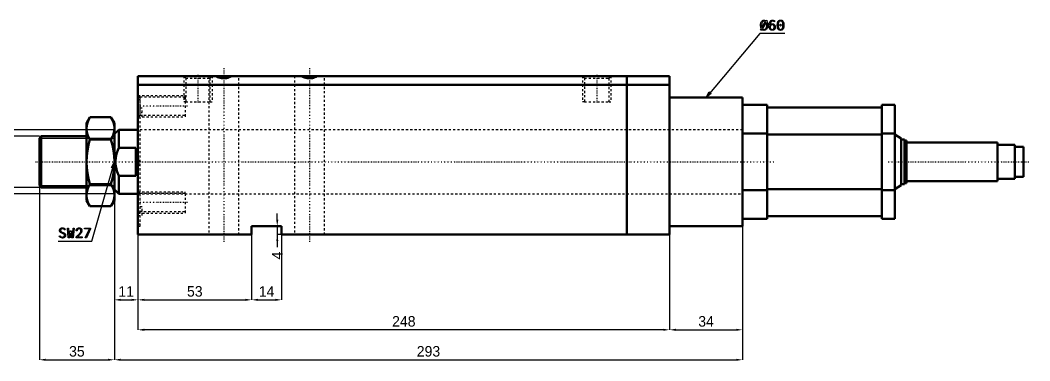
# Model space of a CAD drawing. Header units: millimetres. Extents: x -88 to 631, y -603 to 65.
# Drawn here: x 159.8 to 630.8, y -93.8 to 65.3 of the extents above; entities that cross this region are included whole.
import ezdxf

# ---------------------------------------------------------------- set-up
doc = ezdxf.new("R2010")
doc.units = ezdxf.units.MM
doc.linetypes.add('Center', pattern=[1.5, 0.45, -0.5, 0.05, -0.5])
doc.linetypes.add('Dashed', pattern=[2, 1, -1])
for name, color, linetype, lineweight in [('2d ConnectionPoints', 7, 'Continuous', 50), ('AM_0', 7, 'Continuous', 50), ('AM_5', 3, 'Continuous', 25), ('AM_7', 7, 'Center', 25), ('AM_9', 6, 'Dashed', 25)]:
    doc.layers.add(name, color=color, linetype=linetype, lineweight=lineweight)
doc.dimstyles.new('ISO-25', dxfattribs={"dimtxt": 2.5, "dimasz": 2.5, "dimexe": 1.25, "dimexo": 0.625, "dimtad": 1, "dimtxsty": 'Standard', "dimcen": 2.5, "dimadec": 0, "dimazin": 0, "dimtfac": 1, "dimtmove": 0, "dimatfit": 3, "dimfxl": 0, "dimarcsym": 0})

# ---------------------------------------------------------------- blocks, each defined once
blk = doc.blocks.new('1_JELS_A_70_EX_LA_50_150__L1rod_0_in_JELS_A_70_EX_LA_50_150__L1_2')
at = {"layer": 'AM_0'}
for p, q in [((293.5, 26.56), (282, 26.56)), ((293.5, -26.56), (293.5, 26.56)), ((347, 25.4), (293.5, 25.4)), ((347, -26.56), (347, 26.56)), ((353, 26.56), (347, 26.56)), ((353, -26.56), (353, 26.56)), ((-22.39, 20.78), (-24, 18)), ((-22.39, 20.78), (-12.61, 20.78)), ((-11, 18), (-12.61, 20.78)), ((-24, 18), (-24, -18)), ((-11, 18), (-11, -18)), ((-9, 15), (-11, 13)), ((0, 15), (-9, 15)), ((-9, 15), (-9, 6.54)), ((-45.08, 12), (-46, 11.08)), ((-46, 11.08), (-46, -11.08)), ((-24, 12), (-45.08, 12)), ((-45.08, 12), (-45.08, -12)), ((-22.39, 10.39), (-12.61, 10.39)), ((293.5, 13.28), (282, 13.28)), ((347, 12.7), (293.5, 12.7)), ((353, 13.28), (347, 13.28)), ((356, 10.97), (353, 12.7)), ((356, 10.97), (356, -10.97)), ((357.5, 10.5), (356, 10.5)), ((357.5, 10.5), (357.5, -10.5)), ((358.5, 10), (357.5, 10)), ((358.5, 10), (358.5, -10)), ((-1, 6.54), (-9, 6.54)), ((-1, 6.54), (-1, -6.54)), ((401, 9), (358.5, 9)), ((401, 9), (401, -9)), ((409, 8), (401, 8)), ((409, 8), (409, -8)), ((413, 7), (409, 7)), ((413, 7), (413, -7)), ((-9, -6.54), (-1, -6.54)), ((-9, -6.54), (-9, -15)), ((358.5, -9), (401, -9)), ((401, -8), (409, -8)), ((409, -7), (413, -7)), ((-46, -11.08), (-45.08, -12)), ((-45.08, -12), (-24, -12)), ((-22.39, -10.39), (-12.61, -10.39)), ((-11, -13), (-9, -15)), ((293.5, -13.28), (282, -13.28)), ((347, -12.7), (293.5, -12.7)), ((353, -13.28), (347, -13.28)), ((353, -12.7), (356, -10.97)), ((356, -10.5), (357.5, -10.5)), ((357.5, -10), (358.5, -10)), ((-24, -18), (-22.39, -20.78)), ((-12.61, -20.78), (-11, -18)), ((-9, -15), (0, -15)), ((-22.39, -20.78), (-12.61, -20.78)), ((293.5, -26.56), (282, -26.56)), ((347, -25.4), (293.5, -25.4)), ((353, -26.56), (347, -26.56))]:
    blk.add_line(p, q, dxfattribs=at)
for points in [[(-22.39, 20.78), (-23.05, 19.52), (-23.56, 18.24), (-23.89, 16.92), (-24, 15.59)], [(-11, 15.59), (-11.01, 15.96), (-11.16, 17.17), (-11.49, 18.38), (-11.98, 19.59), (-12.61, 20.78)], [(-24, 15.59), (-23.99, 15.22), (-23.84, 14.01), (-23.51, 12.8), (-23.02, 11.59), (-22.39, 10.39)], [(-12.61, 10.39), (-11.95, 11.66), (-11.44, 12.94), (-11.11, 14.26), (-11, 15.59)], [(-22.39, 10.39), (-23.05, 7.86), (-23.56, 5.3), (-23.89, 2.66), (-24, 0)], [(-11, 0), (-11, 0.12), (-11.12, 2.7), (-11.43, 5.26), (-11.94, 7.84), (-12.61, 10.39)], [(-9, 6.54), (-9.44, 5.45), (-9.85, 4.25), (-10.17, 3.02), (-10.39, 1.74), (-10.49, 0.45), (-10.47, -0.82), (-10.34, -2.08), (-10.09, -3.36), (-9.73, -4.63), (-9, -6.54)], [(0, 3.84), (-0.39, 5.09), (-0.89, 6.3), (-1, 6.54)], [(-24, 0), (-24, -0.12), (-23.88, -2.7), (-23.57, -5.26), (-23.06, -7.84), (-22.39, -10.39)], [(-12.61, -10.39), (-11.95, -7.86), (-11.44, -5.3), (-11.11, -2.66), (-11, 0)], [(-1, -6.54), (-0.48, -5.34), (-0.07, -4.09), (0, -3.84)], [(-22.39, -10.39), (-23.05, -11.66), (-23.56, -12.94), (-23.89, -14.26), (-24, -15.59)], [(-11, -15.59), (-11.01, -15.22), (-11.16, -14.01), (-11.49, -12.8), (-11.98, -11.59), (-12.61, -10.39)], [(-24, -15.59), (-23.99, -15.96), (-23.84, -17.17), (-23.51, -18.38), (-23.02, -19.59), (-22.39, -20.78)], [(-12.61, -20.78), (-11.95, -19.52), (-11.44, -18.24), (-11.11, -16.92), (-11, -15.59)]]:
    blk.add_lwpolyline(points, dxfattribs=at)
at = {"layer": 'AM_5'}
for p, q in [((-46, 11.08), (-11, 11.08)), ((-11, 12), (-11, 11.08)), ((-46, -11.08), (-11, -11.08)), ((-11, -12), (-11, -11.08))]:
    blk.add_line(p, q, dxfattribs=at)
at = {"layer": 'AM_7'}
for p, q in [((-47.75, 0), (296.65, 0)), ((350, 0), (416, 0))]:
    blk.add_line(p, q, dxfattribs=at)
at = {"layer": 'AM_9'}
for p, q in [((282, 15), (0, 15)), ((0, -15), (282, -15))]:
    blk.add_line(p, q, dxfattribs=at)
blk.add_lwpolyline([(0, -3.84), (0.28, -2.56), (0.45, -1.26), (0.5, 0.04), (0.44, 1.35), (0.26, 2.65), (0, 3.84)], dxfattribs=at)
blk = doc.blocks.new('2_JELS_A_70_EX_LA_50_150__L1body_0_in_JELS_A_70_EX_LA_50_150__L1_2')
at = {"layer": 'AM_0'}
for p, q in [((0, -34), (0, 40)), ((228, 40), (0, 40)), ((228, -34), (228, 40)), ((228.05, -34), (228.05, 40)), ((248, 40), (228.05, 40)), ((248, -34), (248, 40)), ((248, 36), (0, 36)), ((282, 30), (248, 30)), ((282, 30), (282, -30)), ((67, -30), (53, -30)), ((53, -30), (53, -34)), ((67, -34), (67, -30)), ((228.05, -30), (228, -30)), ((248, -30), (282, -30)), ((53, -34), (0, -34)), ((228, -34), (67, -34)), ((248, -34), (228.05, -34))]:
    blk.add_line(p, q, dxfattribs=at)
for points in [[(43.61, 40), (43.07, 39.71), (42.51, 39.47), (41.93, 39.27), (41.34, 39.13), (40.73, 39.04), (40.12, 39), (39.51, 39.02), (38.91, 39.09), (38.31, 39.21), (37.72, 39.38), (37.15, 39.61), (36.61, 39.88), (36.39, 40)], [(83.61, 40), (83.07, 39.71), (82.51, 39.47), (81.93, 39.27), (81.34, 39.13), (80.73, 39.04), (80.12, 39), (79.51, 39.02), (78.91, 39.09), (78.31, 39.21), (77.72, 39.38), (77.15, 39.61), (76.61, 39.88), (76.39, 40)]]:
    blk.add_lwpolyline(points, dxfattribs=at)
at = {"layer": 'AM_5', "linetype": 'Dashed'}
for p, q in [((21.42, 40), (21.42, 28)), ((34.58, 40), (34.58, 28)), ((207.42, 40), (207.42, 28)), ((220.58, 40), (220.58, 28)), ((0, 31), (22, 31)), ((22, 30.19), (22, 31)), ((22.28, 28), (21.42, 28)), ((33.72, 28), (34.58, 28)), ((208.28, 28), (207.42, 28)), ((219.72, 28), (220.58, 28)), ((0, 21), (22, 21)), ((22, 21.81), (22, 21)), ((0, -14), (22, -14)), ((22, -14.81), (22, -14)), ((22, -23.19), (22, -24)), ((0, -24), (22, -24))]:
    blk.add_line(p, q, dxfattribs=at)
at = {"layer": 'AM_7'}
for p, q in [((40, 43.7), (40, -37.7)), ((80, 43.7), (80, -37.7)), ((28, 40.6), (28, 27.4)), ((214, 40.6), (214, 27.4)), ((23.1, 26), (-1.1, 26)), ((-0.1, 23), (2.1, 23)), ((23.1, -19), (-1.1, -19)), ((-0.1, -23), (2.1, -23))]:
    blk.add_line(p, q, dxfattribs=at)
at = {"layer": 'AM_9'}
for p, q in [((21.42, 40), (22.28, 39.14)), ((22.28, 39.14), (22.28, 28)), ((22.28, 39.14), (33.72, 39.14)), ((33, 40), (33, -34)), ((33.72, 39.14), (34.58, 40)), ((33.72, 28), (33.72, 39.14)), ((47, -34), (47, 40)), ((73, 40), (73, -34)), ((87, -34), (87, 40)), ((207.42, 40), (208.28, 39.14)), ((208.28, 39.14), (208.28, 28)), ((208.28, 39.14), (219.72, 39.14)), ((219.72, 39.14), (220.58, 40)), ((219.72, 28), (219.72, 39.14)), ((0.81, 30.19), (0, 31)), ((1, 30), (0, 30)), ((1, 29), (0, 29)), ((22, 30.19), (0.81, 30.19)), ((0.81, 30.19), (0.81, 21.81)), ((1, -30), (1, 30)), ((22, 30.19), (22, 21.81)), ((2, 25), (0, 25)), ((2, 21), (2, 25)), ((22.28, 28), (33.72, 28)), ((208.28, 28), (219.72, 28)), ((0, 21), (0.81, 21.81)), ((0, 21), (2, 21)), ((0.81, 21.81), (22, 21.81)), ((282, 15), (0, 15)), ((0.81, -14.81), (0, -14)), ((0, -15), (282, -15)), ((22, -14.81), (0.81, -14.81)), ((0.81, -14.81), (0.81, -23.19)), ((22, -14.81), (22, -23.19)), ((2, -21), (0, -21)), ((0, -24), (0.81, -23.19)), ((0.81, -23.19), (22, -23.19)), ((2, -25), (2, -21)), ((0, -25), (2, -25)), ((0, -29), (1, -29)), ((0, -30), (1, -30))]:
    blk.add_line(p, q, dxfattribs=at)
blk = doc.blocks.new('*D22')
at = {"layer": 'AM_5', "color": 0, "lineweight": -2}
for p, q in [((267.77, -34.83), (267.77, -65.28)), ((281.77, -34.83), (281.77, -65.28)), ((270.71, -65.28), (278.83, -65.28))]:
    blk.add_line(p, q, dxfattribs=at)
at = {"layer": 'AM_5', "color": 0}
for points in [[(270.71, -64.79), (270.71, -65.77), (267.77, -65.28)], [(278.83, -65.77), (278.83, -64.79), (281.77, -65.28)]]:
    blk.add_solid(points, dxfattribs=at)
at = {"layer": 'Defpoints', "color": 0}
for p in [(267.77, -34.83), (281.77, -34.83), (281.77, -65.28)]:
    blk.add_point(p, dxfattribs=at)
at = {"layer": 'AM_5', "color": 0, "insert": (274.77, -61.36), "char_height": 4.9, "attachment_point": 5}
blk.add_mtext('14', dxfattribs=at)
blk = doc.blocks.new('*D23')
at = {"layer": 'AM_5', "color": 0, "lineweight": -2}
for p, q in [((214.77, -0.83), (214.77, -79.28)), ((462.77, -0.83), (462.77, -79.28)), ((459.83, -79.28), (217.71, -79.28))]:
    blk.add_line(p, q, dxfattribs=at)
at = {"layer": 'AM_5', "color": 0}
for points in [[(217.71, -78.79), (217.71, -79.77), (214.77, -79.28)], [(459.83, -79.77), (459.83, -78.79), (462.77, -79.28)]]:
    blk.add_solid(points, dxfattribs=at)
at = {"layer": 'Defpoints', "color": 0}
for p in [(214.77, -0.83), (462.77, -0.83), (214.77, -79.28)]:
    blk.add_point(p, dxfattribs=at)
at = {"layer": 'AM_5', "color": 0, "insert": (338.77, -75.36), "char_height": 4.9, "attachment_point": 5}
blk.add_mtext('248', dxfattribs=at)
blk = doc.blocks.new('*D24')
at = {"layer": 'AM_5', "color": 0, "lineweight": -2}
for p, q in [((462.77, -0.83), (462.77, -79.28)), ((496.77, -0.83), (496.77, -79.28)), ((465.71, -79.28), (493.83, -79.28))]:
    blk.add_line(p, q, dxfattribs=at)
at = {"layer": 'AM_5', "color": 0}
for points in [[(465.71, -78.79), (465.71, -79.77), (462.77, -79.28)], [(493.83, -79.77), (493.83, -78.79), (496.77, -79.28)]]:
    blk.add_solid(points, dxfattribs=at)
at = {"layer": 'Defpoints', "color": 0}
for p in [(462.77, -0.83), (496.77, -0.83), (496.77, -79.28)]:
    blk.add_point(p, dxfattribs=at)
at = {"layer": 'AM_5', "color": 0, "insert": (479.77, -75.36), "char_height": 4.9, "attachment_point": 5}
blk.add_mtext('34', dxfattribs=at)
blk = doc.blocks.new('*D25')
at = {"layer": 'AM_5', "color": 0, "lineweight": -2}
for p, q in [((279.74, -27.89), (279.74, -24.95)), ((281.77, -30.83), (279.74, -30.83)), ((279.74, -30.83), (279.74, -34.83)), ((281.77, -34.83), (279.74, -34.83)), ((279.74, -34.83), (279.74, -40.71))]:
    blk.add_line(p, q, dxfattribs=at)
at = {"layer": 'AM_5', "color": 0}
for points in [[(279.25, -27.89), (280.23, -27.89), (279.74, -30.83)], [(280.23, -37.77), (279.25, -37.77), (279.74, -34.83)]]:
    blk.add_solid(points, dxfattribs=at)
at = {"layer": 'Defpoints', "color": 0}
for p in [(281.77, -30.83), (279.74, -34.83), (281.77, -34.83)]:
    blk.add_point(p, dxfattribs=at)
at = {"layer": 'AM_5', "color": 0, "insert": (279.74, -44.63), "char_height": 4.9, "attachment_point": 5, "rotation": 90}
blk.add_mtext('4', dxfattribs=at)
blk = doc.blocks.new('*D26')
at = {"layer": 'AM_5', "color": 0, "lineweight": -2}
for p, q in [((214.77, -0.83), (214.77, -65.28)), ((267.77, -34.83), (267.77, -65.28)), ((217.71, -65.28), (264.83, -65.28))]:
    blk.add_line(p, q, dxfattribs=at)
at = {"layer": 'AM_5', "color": 0}
for points in [[(217.71, -64.79), (217.71, -65.77), (214.77, -65.28)], [(264.83, -65.77), (264.83, -64.79), (267.77, -65.28)]]:
    blk.add_solid(points, dxfattribs=at)
at = {"layer": 'Defpoints', "color": 0}
for p in [(214.77, -0.83), (267.77, -34.83), (267.77, -65.28)]:
    blk.add_point(p, dxfattribs=at)
at = {"layer": 'AM_5', "color": 0, "insert": (241.27, -61.36), "char_height": 4.9, "attachment_point": 5}
blk.add_mtext('53', dxfattribs=at)
blk = doc.blocks.new('*D27')
at = {"layer": 'AM_5', "color": 0, "lineweight": -2}
for p, q in [((203.77, -0.83), (203.77, -65.28)), ((214.77, -34.83), (214.77, -65.28)), ((206.71, -65.28), (211.83, -65.28))]:
    blk.add_line(p, q, dxfattribs=at)
at = {"layer": 'AM_5', "color": 0}
for points in [[(206.71, -64.79), (206.71, -65.77), (203.77, -65.28)], [(211.83, -65.77), (211.83, -64.79), (214.77, -65.28)]]:
    blk.add_solid(points, dxfattribs=at)
at = {"layer": 'Defpoints', "color": 0}
for p in [(203.77, -0.83), (214.77, -34.83), (214.77, -65.28)]:
    blk.add_point(p, dxfattribs=at)
at = {"layer": 'AM_5', "color": 0, "insert": (209.27, -61.36), "char_height": 4.9, "attachment_point": 5}
blk.add_mtext('11', dxfattribs=at)
blk = doc.blocks.new('*D28')
at = {"layer": 'AM_5', "color": 0, "lineweight": -2}
for p, q in [((203.77, -0.83), (203.77, -93.28)), ((168.77, -12.83), (168.77, -93.28)), ((171.71, -93.28), (200.83, -93.28))]:
    blk.add_line(p, q, dxfattribs=at)
at = {"layer": 'AM_5', "color": 0}
for points in [[(171.71, -92.79), (171.71, -93.77), (168.77, -93.28)], [(200.83, -93.77), (200.83, -92.79), (203.77, -93.28)]]:
    blk.add_solid(points, dxfattribs=at)
at = {"layer": 'Defpoints', "color": 0}
for p in [(203.77, -0.83), (168.77, -12.83), (203.77, -93.28)]:
    blk.add_point(p, dxfattribs=at)
at = {"layer": 'AM_5', "color": 0, "insert": (186.27, -89.36), "char_height": 4.9, "attachment_point": 5}
blk.add_mtext('35', dxfattribs=at)
blk = doc.blocks.new('*D29')
at = {"layer": 'AM_5', "color": 0, "lineweight": -2}
for p, q in [((203.77, -0.83), (203.77, -93.28)), ((496.77, -0.83), (496.77, -93.28)), ((206.71, -93.28), (493.83, -93.28))]:
    blk.add_line(p, q, dxfattribs=at)
at = {"layer": 'AM_5', "color": 0}
for points in [[(206.71, -92.79), (206.71, -93.77), (203.77, -93.28)], [(493.83, -93.77), (493.83, -92.79), (496.77, -93.28)]]:
    blk.add_solid(points, dxfattribs=at)
at = {"layer": 'Defpoints', "color": 0}
for p in [(203.77, -0.83), (496.77, -0.83), (496.77, -93.28)]:
    blk.add_point(p, dxfattribs=at)
at = {"layer": 'AM_5', "color": 0, "insert": (350.27, -89.36), "char_height": 4.9, "attachment_point": 5}
blk.add_mtext('293', dxfattribs=at)
blk = doc.blocks.new('*D30')
at = {"layer": 'AM_5', "color": 0, "lineweight": -2}
for p, q in [((138.32, 14.11), (138.32, 17.05)), ((168.77, 11.17), (138.32, 11.17)), ((138.32, 11.17), (138.32, -12.83)), ((168.77, -12.83), (138.32, -12.83)), ((138.32, -15.77), (138.32, -18.71))]:
    blk.add_line(p, q, dxfattribs=at)
at = {"layer": 'AM_5', "color": 0}
for points in [[(137.83, 14.11), (138.81, 14.11), (138.32, 11.17)], [(138.81, -15.77), (137.83, -15.77), (138.32, -12.83)]]:
    blk.add_solid(points, dxfattribs=at)
at = {"layer": 'Defpoints', "color": 0}
for p in [(168.77, 11.17), (138.32, -12.83), (168.77, -12.83)]:
    blk.add_point(p, dxfattribs=at)
at = {"layer": 'AM_5', "color": 0, "insert": (138.32, -0.83), "char_height": 4.9, "attachment_point": 5, "rotation": 90}
blk.add_mtext('M24X1.5', dxfattribs=at)
blk = doc.blocks.new('*D31')
at = {"layer": 'AM_5', "color": 0, "lineweight": -2}
for p, q in [((203.77, 14.17), (117.32, 14.17)), ((117.32, 11.23), (117.32, 6.77)), ((117.32, -12.89), (117.32, -8.42)), ((203.77, -15.83), (117.32, -15.83))]:
    blk.add_line(p, q, dxfattribs=at)
at = {"layer": 'AM_5', "color": 0}
for points in [[(117.81, 11.23), (116.83, 11.23), (117.32, 14.17)], [(116.83, -12.89), (117.81, -12.89), (117.32, -15.83)]]:
    blk.add_solid(points, dxfattribs=at)
at = {"layer": 'Defpoints', "color": 0}
for p in [(203.77, 14.17), (117.32, -15.83), (203.77, -15.83)]:
    blk.add_point(p, dxfattribs=at)
at = {"layer": 'AM_5', "color": 0, "insert": (117.32, -0.83), "char_height": 4.9, "attachment_point": 5, "rotation": 90}
blk.add_mtext('Ø30', dxfattribs=at)

msp = doc.modelspace()

# ---------------------------------------------------------------- linework, layer by layer
at = {"layer": '2d ConnectionPoints'}
msp.add_point((214.769, -0.829), dxfattribs=at)
at = {"layer": 'AM_5'}
for p, q in [((504.769, 59.171), (479.769, 29.171)), ((516.529, 59.171), (504.769, 59.171)), ((193.269, -37.829), (203.769, -0.829)), ((177.589, -37.829), (193.269, -37.829))]:
    msp.add_line(p, q, dxfattribs=at)
for points in [[(505.527, 61.399), (505.527, 61.399), (505.461, 61.532), (505.374, 61.743), (505.374, 61.743), (505.303, 61.97), (505.265, 62.13), (505.265, 62.13), (505.233, 62.296), (505.199, 62.551), (505.199, 62.551), (505.181, 62.815), (505.177, 62.995), (505.177, 62.995), (505.185, 63.267), (505.227, 63.65), (505.227, 63.65), (505.305, 64.001), (505.378, 64.218), (505.378, 64.218), (505.465, 64.419), (505.623, 64.685), (505.623, 64.685), (505.814, 64.908), (505.959, 65.033), (505.959, 65.033), (506.117, 65.138), (506.377, 65.251), (506.377, 65.251), (506.663, 65.312), (506.868, 65.323), (506.868, 65.323), (507.078, 65.311), (507.371, 65.247), (507.371, 65.247), (507.638, 65.128), (507.801, 65.018), (507.977, 65.326), (508.397, 65.084), (508.145, 64.645), (508.145, 64.645), (508.224, 64.518), (508.327, 64.31), (508.327, 64.31), (508.412, 64.081), (508.459, 63.917), (508.459, 63.917), (508.498, 63.745), (508.539, 63.474), (508.539, 63.474), (508.562, 63.188), (508.566, 62.989), (508.566, 62.989), (508.558, 62.726), (508.519, 62.35), (508.519, 62.35), (508.447, 61.996), (508.38, 61.772), (508.38, 61.772), (508.297, 61.562), (508.145, 61.28), (508.145, 61.28), (507.957, 61.037), (507.813, 60.898), (507.813, 60.898), (507.653, 60.78), (507.388, 60.653), (507.388, 60.653), (507.09, 60.584), (506.875, 60.571), (506.875, 60.571), (506.635, 60.588), (506.306, 60.675), (506.306, 60.675), (506.012, 60.836), (505.836, 60.985), (505.585, 60.552), (505.177, 60.781), (505.527, 61.399)], [(505.655, 62.947), (505.655, 62.947), (505.662, 62.713), (505.703, 62.38), (505.703, 62.38), (505.777, 62.069), (505.846, 61.874), (507.451, 64.648), (507.451, 64.648), (507.344, 64.726), (507.176, 64.81), (507.176, 64.81), (507, 64.856), (506.878, 64.865), (506.878, 64.865), (506.748, 64.855), (506.562, 64.804), (506.562, 64.804), (506.383, 64.71), (506.269, 64.623), (506.269, 64.623), (506.162, 64.518), (506.017, 64.332), (506.017, 64.332), (505.893, 64.11), (505.822, 63.943), (505.822, 63.943), (505.762, 63.763), (505.697, 63.475), (505.697, 63.475), (505.661, 63.165), (505.655, 62.947)], [(506.852, 61.03), (506.852, 61.03), (506.992, 61.04), (507.19, 61.095), (507.19, 61.095), (507.375, 61.196), (507.491, 61.289), (507.491, 61.289), (507.599, 61.401), (507.742, 61.595), (507.742, 61.595), (507.862, 61.822), (507.93, 61.992), (507.93, 61.992), (507.987, 62.172), (508.049, 62.456), (508.049, 62.456), (508.082, 62.755), (508.088, 62.963), (508.088, 62.963), (508.085, 63.109), (508.069, 63.321), (508.069, 63.321), (508.039, 63.524), (508.012, 63.654), (508.012, 63.654), (507.979, 63.78), (507.919, 63.958), (507.919, 63.958), (507.849, 64.122), (507.795, 64.224), (506.142, 61.374), (506.142, 61.374), (506.267, 61.25), (506.471, 61.116), (506.471, 61.116), (506.693, 61.044), (506.852, 61.03)], [(510.616, 60.603), (510.616, 60.603), (510.401, 60.613), (510.113, 60.666), (510.113, 60.666), (509.87, 60.763), (509.732, 60.853), (509.732, 60.853), (509.612, 60.96), (509.461, 61.149), (509.461, 61.149), (509.346, 61.369), (509.288, 61.535), (509.288, 61.535), (509.243, 61.715), (509.195, 62.011), (509.195, 62.011), (509.169, 62.34), (509.164, 62.578), (509.164, 62.578), (509.179, 63.065), (509.26, 63.715), (509.26, 63.715), (509.41, 64.266), (509.548, 64.578), (509.548, 64.578), (509.719, 64.839), (510.042, 65.123), (510.042, 65.123), (510.444, 65.275), (510.756, 65.304), (510.756, 65.304), (510.907, 65.3), (511.112, 65.276), (511.112, 65.276), (511.295, 65.233), (511.403, 65.193), (511.403, 65.193), (511.503, 65.145), (511.644, 65.063), (511.644, 65.063), (511.773, 64.967), (511.852, 64.896), (511.502, 64.61), (511.502, 64.61), (511.456, 64.662), (511.375, 64.733), (511.375, 64.733), (511.279, 64.793), (511.207, 64.828), (511.207, 64.828), (511.128, 64.857), (511, 64.889), (511, 64.889), (510.858, 64.906), (510.756, 64.909), (510.756, 64.909), (510.596, 64.897), (510.382, 64.831), (510.382, 64.831), (510.201, 64.709), (510.099, 64.597), (510.099, 64.597), (510.01, 64.468), (509.898, 64.259), (509.898, 64.259), (509.814, 64.031), (509.772, 63.869), (509.772, 63.869), (509.739, 63.7), (509.697, 63.433), (509.697, 63.433), (509.664, 63.15), (509.648, 62.954), (509.648, 62.954), (509.719, 63.091), (509.84, 63.27), (509.84, 63.27), (509.976, 63.418), (510.076, 63.5), (510.076, 63.5), (510.184, 63.567), (510.357, 63.64), (510.357, 63.64), (510.546, 63.679), (510.68, 63.686), (510.68, 63.686), (510.838, 63.677), (511.061, 63.631), (511.061, 63.631), (511.266, 63.545), (511.393, 63.465), (511.393, 63.465), (511.511, 63.37), (511.667, 63.207), (511.667, 63.207), (511.797, 63.018), (511.87, 62.877), (511.87, 62.877), (511.93, 62.729), (511.995, 62.498), (511.995, 62.498), (512.03, 62.259), (512.037, 62.094), (512.037, 62.094), (512.029, 61.922), (511.991, 61.679), (511.991, 61.679), (511.92, 61.455), (511.854, 61.315), (511.854, 61.315), (511.775, 61.185), (511.635, 61.014), (511.635, 61.014), (511.47, 60.87), (511.346, 60.789), (511.346, 60.789), (511.212, 60.722), (511.001, 60.65), (511.001, 60.65), (510.775, 60.611), (510.616, 60.603)], [(510.623, 61.004), (510.623, 61.004), (510.737, 61.01), (510.896, 61.039), (510.896, 61.039), (511.038, 61.094), (511.124, 61.145), (511.124, 61.145), (511.202, 61.205), (511.305, 61.312), (511.305, 61.312), (511.389, 61.439), (511.435, 61.535), (511.435, 61.535), (511.473, 61.638), (511.514, 61.804), (511.514, 61.804), (511.536, 61.985), (511.54, 62.113), (511.54, 62.113), (511.536, 62.233), (511.515, 62.403), (511.515, 62.403), (511.477, 62.563), (511.441, 62.664), (511.441, 62.664), (511.398, 62.758), (511.318, 62.884), (511.318, 62.884), (511.22, 62.991), (511.145, 63.052), (511.145, 63.052), (511.062, 63.104), (510.925, 63.16), (510.925, 63.16), (510.772, 63.19), (510.661, 63.196), (510.661, 63.196), (510.545, 63.19), (510.384, 63.157), (510.384, 63.157), (510.237, 63.098), (510.146, 63.043), (510.146, 63.043), (510.063, 62.977), (509.953, 62.862), (509.953, 62.862), (509.862, 62.728), (509.81, 62.627), (509.81, 62.627), (509.768, 62.519), (509.722, 62.348), (509.722, 62.348), (509.697, 62.165), (509.693, 62.036), (509.693, 62.036), (509.697, 61.919), (509.72, 61.753), (509.72, 61.753), (509.762, 61.599), (509.801, 61.503), (509.801, 61.503), (509.848, 61.413), (509.934, 61.294), (509.934, 61.294), (510.038, 61.194), (510.118, 61.137), (510.118, 61.137), (510.205, 61.089), (510.348, 61.037), (510.348, 61.037), (510.508, 61.01), (510.623, 61.004)], [(514.517, 60.578), (514.517, 60.578), (514.277, 60.589), (513.961, 60.651), (513.961, 60.651), (513.698, 60.765), (513.552, 60.871), (513.552, 60.871), (513.427, 60.997), (513.272, 61.218), (513.272, 61.218), (513.157, 61.479), (513.101, 61.675), (513.101, 61.675), (513.06, 61.89), (513.014, 62.253), (513.014, 62.253), (512.99, 62.665), (512.985, 62.966), (512.985, 62.966), (512.99, 63.261), (513.015, 63.664), (513.015, 63.664), (513.061, 64.021), (513.103, 64.234), (513.103, 64.234), (513.159, 64.428), (513.275, 64.687), (513.275, 64.687), (513.431, 64.907), (513.557, 65.032), (513.557, 65.032), (513.703, 65.137), (513.965, 65.25), (513.965, 65.25), (514.279, 65.312), (514.517, 65.323), (514.517, 65.323), (514.756, 65.312), (515.072, 65.25), (515.072, 65.25), (515.335, 65.137), (515.481, 65.032), (515.481, 65.032), (515.606, 64.907), (515.762, 64.687), (515.762, 64.687), (515.88, 64.429), (515.936, 64.236), (515.936, 64.236), (515.979, 64.023), (516.026, 63.666), (516.026, 63.666), (516.051, 63.262), (516.056, 62.966), (516.056, 62.966), (516.051, 62.669), (516.024, 62.262), (516.024, 62.262), (515.976, 61.899), (515.931, 61.683), (515.931, 61.683), (515.873, 61.485), (515.754, 61.222), (515.754, 61.222), (515.596, 60.999), (515.469, 60.872), (515.469, 60.872), (515.323, 60.766), (515.063, 60.651), (515.063, 60.651), (514.752, 60.589), (514.517, 60.578)], [(514.517, 60.998), (514.517, 60.998), (514.685, 61.008), (514.906, 61.062), (514.906, 61.062), (515.091, 61.161), (515.194, 61.253), (515.194, 61.253), (515.283, 61.362), (515.392, 61.55), (515.392, 61.55), (515.474, 61.769), (515.512, 61.931), (515.512, 61.931), (515.542, 62.108), (515.573, 62.402), (515.573, 62.402), (515.59, 62.729), (515.594, 62.966), (515.594, 62.966), (515.591, 63.218), (515.576, 63.557), (515.576, 63.557), (515.548, 63.851), (515.522, 64.022), (515.522, 64.022), (515.487, 64.177), (515.41, 64.383), (515.41, 64.383), (515.303, 64.56), (515.216, 64.661), (515.216, 64.661), (515.113, 64.746), (514.924, 64.838), (514.924, 64.838), (514.694, 64.887), (514.517, 64.896), (514.517, 64.896), (514.342, 64.887), (514.113, 64.838), (514.113, 64.838), (513.925, 64.746), (513.823, 64.661), (513.823, 64.661), (513.736, 64.56), (513.631, 64.383), (513.631, 64.383), (513.554, 64.177), (513.519, 64.022), (513.519, 64.022), (513.493, 63.851), (513.465, 63.557), (513.465, 63.557), (513.45, 63.218), (513.447, 62.966), (513.447, 62.966), (513.45, 62.727), (513.466, 62.398), (513.466, 62.398), (513.497, 62.104), (513.525, 61.928), (513.525, 61.928), (513.563, 61.767), (513.642, 61.549), (513.642, 61.549), (513.751, 61.361), (513.839, 61.253), (513.839, 61.253), (513.941, 61.161), (514.126, 61.062), (514.126, 61.062), (514.348, 61.008), (514.517, 60.998)], [(514.09, 62.966), (514.517, 63.444), (514.944, 62.966), (514.517, 62.533), (514.09, 62.966)], [(479.769, 29.171), (481.2, 31.806), (482.103, 31.053), (479.769, 29.171)], [(203.769, -0.829), (203.532, -3.818), (202.401, -3.496), (203.769, -0.829)], [(178.265, -35.336), (178.265, -35.336), (178.383, -35.46), (178.561, -35.622), (178.561, -35.622), (178.738, -35.755), (178.857, -35.828), (178.857, -35.828), (178.977, -35.889), (179.161, -35.954), (179.161, -35.954), (179.351, -35.989), (179.481, -35.996), (179.481, -35.996), (179.586, -35.991), (179.742, -35.97), (179.742, -35.97), (179.895, -35.929), (179.996, -35.892), (179.996, -35.892), (180.092, -35.847), (180.223, -35.766), (180.223, -35.766), (180.338, -35.668), (180.405, -35.594), (180.405, -35.594), (180.462, -35.514), (180.524, -35.383), (180.524, -35.383), (180.558, -35.241), (180.564, -35.139), (180.564, -35.139), (180.558, -35.04), (180.526, -34.904), (180.526, -34.904), (180.467, -34.782), (180.413, -34.709), (180.413, -34.709), (180.35, -34.641), (180.245, -34.55), (180.245, -34.55), (180.129, -34.471), (180.045, -34.425), (180.045, -34.425), (179.953, -34.381), (179.794, -34.312), (179.794, -34.312), (179.611, -34.238), (179.475, -34.187), (179.22, -34.091), (179.22, -34.091), (179.106, -34.043), (178.947, -33.97), (178.947, -33.97), (178.802, -33.894), (178.714, -33.843), (178.714, -33.843), (178.631, -33.786), (178.515, -33.685), (178.515, -33.685), (178.41, -33.565), (178.346, -33.475), (178.346, -33.475), (178.29, -33.375), (178.23, -33.208), (178.23, -33.208), (178.197, -33.019), (178.191, -32.881), (178.191, -32.881), (178.197, -32.746), (178.23, -32.555), (178.23, -32.555), (178.29, -32.377), (178.346, -32.266), (178.346, -32.266), (178.413, -32.162), (178.537, -32.024), (178.537, -32.024), (178.688, -31.907), (178.803, -31.841), (178.803, -31.841), (178.929, -31.785), (179.136, -31.725), (179.136, -31.725), (179.364, -31.692), (179.529, -31.686), (179.529, -31.686), (179.651, -31.689), (179.823, -31.706), (179.823, -31.706), (179.982, -31.736), (180.08, -31.764), (180.08, -31.764), (180.174, -31.798), (180.306, -31.857), (180.306, -31.857), (180.43, -31.926), (180.507, -31.978), (180.507, -31.978), (180.583, -32.035), (180.703, -32.134), (180.703, -32.134), (180.828, -32.248), (180.914, -32.333), (180.593, -32.616), (180.593, -32.616), (180.501, -32.52), (180.353, -32.394), (180.353, -32.394), (180.192, -32.291), (180.078, -32.236), (180.078, -32.236), (179.962, -32.19), (179.789, -32.141), (179.789, -32.141), (179.617, -32.115), (179.504, -32.11), (179.504, -32.11), (179.408, -32.114), (179.273, -32.134), (179.273, -32.134), (179.148, -32.172), (179.07, -32.207), (179.07, -32.207), (178.999, -32.249), (178.904, -32.324), (178.904, -32.324), (178.824, -32.412), (178.779, -32.479), (178.779, -32.479), (178.742, -32.551), (178.701, -32.667), (178.701, -32.667), (178.68, -32.792), (178.675, -32.881), (178.675, -32.881), (178.681, -32.984), (178.711, -33.125), (178.711, -33.125), (178.767, -33.25), (178.819, -33.323), (178.819, -33.323), (178.879, -33.391), (178.98, -33.481), (178.98, -33.481), (179.093, -33.558), (179.175, -33.602), (179.175, -33.602), (179.267, -33.645), (179.426, -33.712), (179.426, -33.712), (179.613, -33.785), (179.752, -33.836), (179.752, -33.836), (179.911, -33.895), (180.125, -33.98), (180.125, -33.98), (180.308, -34.061), (180.414, -34.113), (180.414, -34.113), (180.511, -34.168), (180.645, -34.267), (180.645, -34.267), (180.765, -34.384), (180.838, -34.473), (180.838, -34.473), (180.901, -34.572), (180.969, -34.739), (180.969, -34.739), (181.006, -34.931), (181.013, -35.072), (181.013, -35.072), (181.006, -35.22), (180.966, -35.431), (180.966, -35.431), (180.893, -35.63), (180.825, -35.757), (180.825, -35.757), (180.744, -35.875), (180.599, -36.033), (180.599, -36.033), (180.427, -36.168), (180.297, -36.246), (180.297, -36.246), (180.156, -36.31), (179.931, -36.381), (179.931, -36.381), (179.688, -36.418), (179.516, -36.426), (179.516, -36.426), (179.166, -36.393), (178.676, -36.223), (178.676, -36.223), (178.231, -35.908), (177.959, -35.617), (178.265, -35.336)], [(181.872, -31.74), (182.357, -31.74), (182.656, -35.919), (182.72, -35.951), (183.204, -33.027), (183.643, -33.027), (184.121, -35.951), (184.197, -35.919), (184.471, -31.74), (184.968, -31.74), (184.573, -36.359), (183.799, -36.359), (183.446, -34.129), (183.446, -34.085), (183.408, -34.085), (183.408, -34.129), (183.003, -36.359), (182.255, -36.359), (181.872, -31.74)], [(186.063, -35.76), (186.063, -35.76), (186.273, -35.568), (186.572, -35.288), (186.572, -35.288), (186.852, -35.017), (187.028, -34.841), (187.028, -34.841), (187.197, -34.664), (187.439, -34.385), (187.439, -34.385), (187.667, -34.091), (187.812, -33.887), (187.812, -33.887), (187.939, -33.684), (188.077, -33.393), (188.077, -33.393), (188.151, -33.122), (188.165, -32.951), (188.165, -32.951), (188.161, -32.855), (188.138, -32.719), (188.138, -32.719), (188.096, -32.593), (188.057, -32.514), (188.057, -32.514), (188.01, -32.441), (187.928, -32.345), (187.928, -32.345), (187.832, -32.264), (187.759, -32.218), (187.759, -32.218), (187.682, -32.18), (187.558, -32.139), (187.558, -32.139), (187.426, -32.117), (187.334, -32.113), (187.334, -32.113), (187.232, -32.117), (187.087, -32.14), (187.087, -32.14), (186.953, -32.182), (186.869, -32.221), (186.869, -32.221), (186.791, -32.269), (186.687, -32.354), (186.687, -32.354), (186.6, -32.457), (186.55, -32.535), (186.55, -32.535), (186.509, -32.62), (186.464, -32.759), (186.464, -32.759), (186.44, -32.912), (186.436, -33.021), (185.958, -33.021), (185.958, -33.021), (185.965, -32.857), (186.004, -32.63), (186.004, -32.63), (186.076, -32.424), (186.143, -32.298), (186.143, -32.298), (186.222, -32.183), (186.36, -32.032), (186.36, -32.032), (186.521, -31.907), (186.641, -31.839), (186.641, -31.839), (186.769, -31.783), (186.971, -31.722), (186.971, -31.722), (187.185, -31.689), (187.334, -31.683), (187.334, -31.683), (187.473, -31.689), (187.676, -31.72), (187.676, -31.72), (187.869, -31.777), (187.993, -31.83), (187.993, -31.83), (188.111, -31.894), (188.268, -32.01), (188.268, -32.01), (188.404, -32.152), (188.482, -32.26), (188.482, -32.26), (188.548, -32.377), (188.62, -32.569), (188.62, -32.569), (188.658, -32.778), (188.665, -32.928), (188.665, -32.928), (188.654, -33.098), (188.598, -33.359), (188.598, -33.359), (188.492, -33.628), (188.395, -33.811), (188.395, -33.811), (188.283, -33.993), (188.101, -34.256), (188.101, -34.256), (187.903, -34.508), (187.762, -34.669), (187.762, -34.669), (187.611, -34.833), (187.356, -35.099), (187.356, -35.099), (187.069, -35.388), (186.859, -35.594), (186.522, -35.926), (188.802, -35.929), (188.802, -36.359), (185.894, -36.359), (185.894, -35.913), (186.063, -35.76)], [(192.095, -32.186), (189.833, -32.186), (189.833, -31.74), (192.624, -31.74), (192.624, -32.186), (190.725, -36.359), (190.203, -36.359), (192.095, -32.186)]]:
    msp.add_lwpolyline(points, dxfattribs=at)

# ---------------------------------------------------------------- block references
for name in ['2_JELS_A_70_EX_LA_50_150__L1body_0_in_JELS_A_70_EX_LA_50_150__L1_2', '1_JELS_A_70_EX_LA_50_150__L1rod_0_in_JELS_A_70_EX_LA_50_150__L1_2']:
    msp.add_blockref(name, (214.769, -0.829))

# ---------------------------------------------------------------- dimensions: what is measured, and where the dimension line sits
for base, p1, p2, text, picture, middle in [((117.319, -15.829), (203.769, 14.171), (203.769, -15.829), 'Ø30', '*D31', (117.319, -0.829)), ((138.319, -12.829), (168.769, 11.171), (168.769, -12.829), 'M24X1.5', '*D30', (138.319, -0.829)), ((279.739, -34.829), (281.769, -30.829), (281.769, -34.829), '4', '*D25', (279.739, -44.629))]:
    dim = msp.add_linear_dim(base=base, p1=p1, p2=p2, angle=90, text=text, dimstyle='ISO-25', override={"dimtxt": 4.9, "dimasz": 2.94, "dimexe": 0, "dimexo": 0, "dimgap": 1.47}, dxfattribs=at)
    dim.commit()
    dim.dimension.update_dxf_attribs({"geometry": picture, "text_midpoint": middle, "dimtype": 160, "text_rotation": 90})
for base, p1, p2, text, picture, middle in [((203.769, -93.279), (168.769, -12.829), (203.769, -0.829), '35', '*D28', (186.269, -93.279)), ((214.769, -65.279), (203.769, -0.829), (214.769, -34.829), '11', '*D27', (209.269, -65.279)), ((496.769, -93.279), (203.769, -0.829), (496.769, -0.829), '293', '*D29', (350.269, -93.279)), ((214.769, -79.279), (462.769, -0.829), (214.769, -0.829), '248', '*D23', (338.769, -79.279)), ((267.769, -65.279), (214.769, -0.829), (267.769, -34.829), '53', '*D26', (241.269, -65.279)), ((496.769, -79.279), (462.769, -0.829), (496.769, -0.829), '34', '*D24', (479.769, -79.279)), ((281.769, -65.279), (267.769, -34.829), (281.769, -34.829), '14', '*D22', (274.769, -65.279))]:
    dim = msp.add_linear_dim(base=base, p1=p1, p2=p2, text=text, dimstyle='ISO-25', override={"dimtxt": 4.9, "dimasz": 2.94, "dimexe": 0, "dimexo": 0, "dimgap": 1.47}, dxfattribs=at)
    dim.commit()
    dim.dimension.update_dxf_attribs({"geometry": picture, "text_midpoint": middle, "dimtype": 160})

doc.saveas('drawing.dxf')
